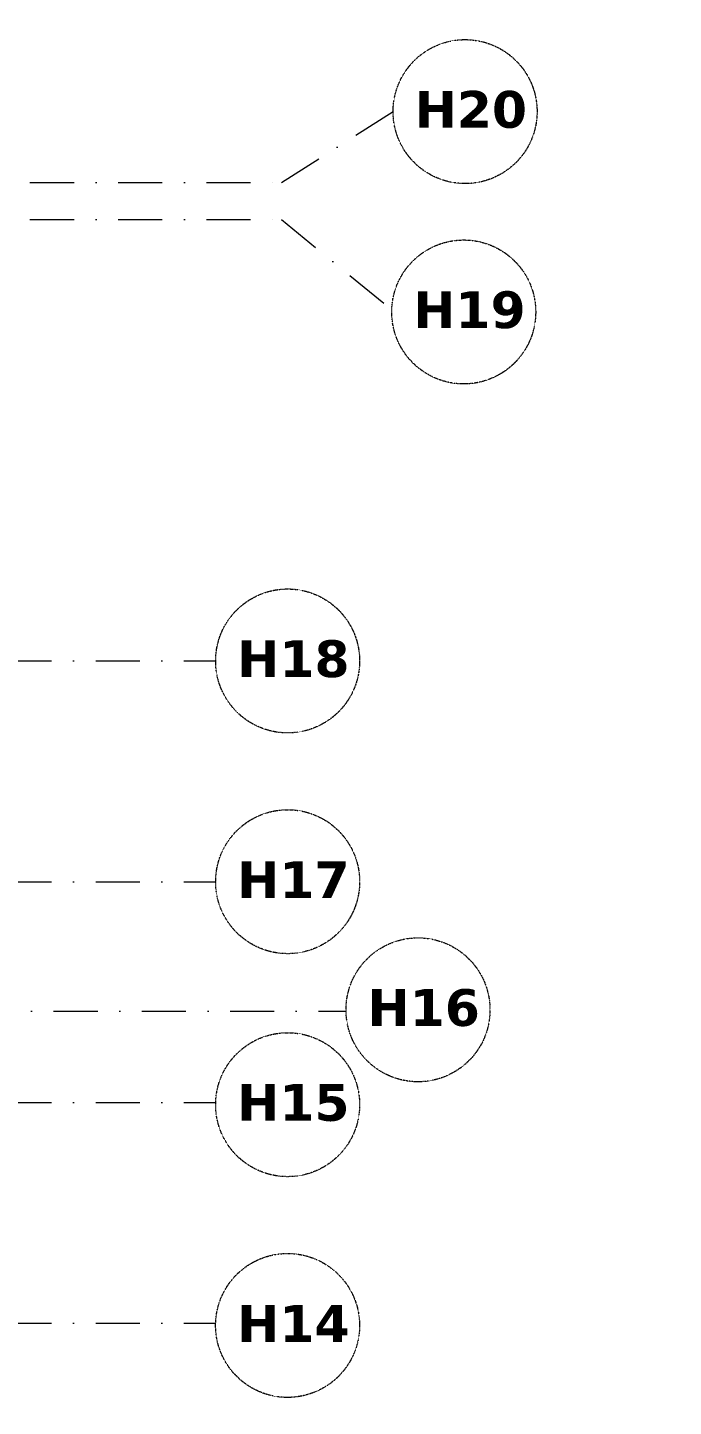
# Model space of a CAD drawing. Header units: millimetres. Extents: x -3092155 to 4513934, y -12317808 to 1850003.
# Drawn here: x -369893 to -361111, y -5701332 to -5682594 of the extents above; entities that cross this region are included whole.
import ezdxf

# ---------------------------------------------------------------- set-up
doc = ezdxf.new("R2010")
doc.units = ezdxf.units.MM
doc.header["$LTSCALE"] = 2
doc.header["$MEASUREMENT"] = 0
doc.header["$PDMODE"] = 34
doc.header["$PDSIZE"] = 500
doc.linetypes.add('DASHDOT', pattern=[1, 0.5, -0.25, 0, -0.25])
for name, color, linetype, lineweight in [('D DIM', 250, 'Continuous', 9), ('GRID', 251, 'DASHDOT', 5), ('ST TEXT', 251, 'DASHDOT', 5)]:
    doc.layers.add(name, color=color, linetype=linetype, lineweight=lineweight)
doc.styles.add('INNER DIM', font='ARIALNB.TTF', dxfattribs={"height": 250})
doc.styles.add('style2', font='verdana.ttf')
doc.dimstyles.new('INNER DIM', dxfattribs={"dimscale": 0, "dimtxt": 250, "dimasz": 100, "dimexe": 50, "dimexo": 50, "dimgap": 50, "dimtad": 0, "dimdec": 0, "dimzin": 0, "dimdsep": 46, "dimtxsty": 'INNER DIM', "dimblk": 'ARCHTICK', "dimcen": 100, "dimdle": 50, "dimclrd": 256, "dimclre": 256, "dimclrt": 256, "dimadec": 0, "dimazin": 0, "dimtfac": 1, "dimtdec": 0, "dimtix": 1, "dimtmove": 2, "dimatfit": 3, "dimfxl": 50, "dimfxlon": 1, "dimtolj": 1, "dimtzin": 0, "dimlwd": -1, "dimlwe": -1, "dimarcsym": 1})

# ---------------------------------------------------------------- blocks, each defined once
blk = doc.blocks.new('_ArchTick')
at = {"color": 0, "linetype": 'ByBlock', "const_width": 0.15}
blk.add_lwpolyline([(-0.5, -0.5), (0.5, 0.5)], dxfattribs=at)
blk = doc.blocks.new('*D730')
at = {"layer": 'D DIM', "ltscale": 100, "transparency": 16777216}
for p, q in [((1049, 411), (-438739, 411)), ((-438689, 361), (-438689, 461)), ((999, 361), (999, 461))]:
    blk.add_line(p, q, dxfattribs=at)
at = {"layer": 'Defpoints', "color": 0, "lineweight": 50, "ltscale": 100, "transparency": 16777216}
for p in [(-438689, 411), (999, 0), (-438689, -5723126)]:
    blk.add_point(p, dxfattribs=at)
at = {"layer": 'D DIM', "ltscale": 100, "transparency": 16777216, "xscale": 100, "yscale": 100, "zscale": 100, "rotation": 180}
blk.add_blockref('_ArchTick', (-438689, 411), dxfattribs=at)
at = {"layer": 'D DIM', "ltscale": 100, "transparency": 16777216, "xscale": 100, "yscale": 100, "zscale": 100}
blk.add_blockref('_ArchTick', (999, 411), dxfattribs=at)
at = {"layer": 'D DIM', "ltscale": 100, "transparency": 16777216, "insert": (1326, 835), "char_height": 250, "attachment_point": 5, "style": 'INNER DIM'}
blk.add_mtext('\\A1;439688', dxfattribs=at)

msp = doc.modelspace()

# ---------------------------------------------------------------- linework, layer by layer
at = {"layer": 'GRID', "color": 6, "ltscale": 600}
for p, q in [((-366441.3, -5684701.2), (-364922.5, -5683735.8)), ((-461068.9, -5684701.2), (-366441.5, -5684701.2)), ((-461068.9, -5685201.2), (-366441.5, -5685201.2)), ((-366441.3, -5685201.2), (-364940.6, -5686428.3)), ((-460174.6, -5691201.2), (-367335.1, -5691201.2)), ((-460174.6, -5694201.2), (-367335.1, -5694201.2)), ((-461947.5, -5695958.6), (-365562.7, -5695958.6)), ((-460174.6, -5697201.2), (-367335.1, -5697201.2)), ((-460174.6, -5700201.2), (-367335.1, -5700201.2))]:
    msp.add_line(p, q, dxfattribs=at)
at = {"layer": 'ST TEXT', "ltscale": 0.1}
for centre in [(-363944.1, -5683735.8), (-363962.7, -5686458.6), (-366357.2, -5691201.2), (-366357.2, -5694201.2), (-364584.5, -5695942.1), (-366357.2, -5697231.6), (-366357.7, -5700231.6)]:
    msp.add_circle(centre, 978.4, dxfattribs=at)

# ---------------------------------------------------------------- texts
at = {"layer": 'ST TEXT', "ltscale": 0.1, "char_height": 450, "attachment_point": 5, "style": 'style2'}
for s, insert in [('{\\fVerdana|b1|i0|c0|p34;\\H1.1111x;H20}', (-363866.4, -5683709.6)), ('{\\fVerdana|b1|i0|c0|p34;\\H1.1111x;H19}', (-363885, -5686432.4)), ('{\\fVerdana|b1|i0|c0|p34;\\H1.1111x;H18}', (-366279.5, -5691175)), ('{\\fVerdana|b1|i0|c0|p34;\\H1.1111x;H17}', (-366279.5, -5694175)), ('{\\fVerdana|b1|i0|c0|p34;\\H1.1111x;H16}', (-364506.7, -5695915.9)), ('{\\fVerdana|b1|i0|c0|p34;\\H1.1111x;H15}', (-366279.5, -5697205.4)), ('{\\fVerdana|b1|i0|c0|p34;\\H1.1111x;H14}', (-366279.9, -5700205.4))]:
    msp.add_mtext(s, dxfattribs=dict(at, insert=insert))

# ---------------------------------------------------------------- dimensions: what is measured, and where the dimension line sits
at = {"layer": 'D DIM', "ltscale": 100}
dim = msp.add_linear_dim(base=(-438689.1, 410.6), p1=(998.8, 0), p2=(-438689.1, -5723126.2), dimstyle='INNER DIM', override={"dimscale": 1}, dxfattribs=at)
dim.commit()
dim.dimension.update_dxf_attribs({"geometry": '*D730', "text_midpoint": (1326.5, 835.2), "dimtype": 160})

doc.saveas('drawing.dxf')
